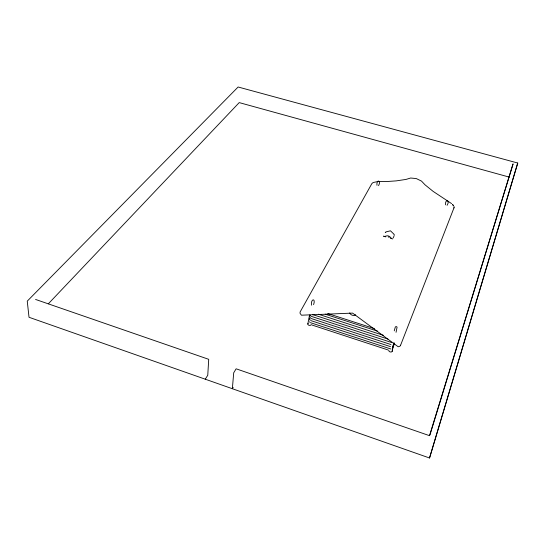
<?xml version="1.0" encoding="UTF-8"?>
<svg xmlns="http://www.w3.org/2000/svg" width="545" height="545" viewBox="0 0 545 545"><rect width="100%" height="100%" fill="white"/><g stroke="black" fill="none" stroke-linecap="round" stroke-linejoin="round"><path stroke-width="0.82" d="M309.499 322.184L309.567 321.754M309.812 320.099L309.955 319.377M313.6 304.662C316.018 297.74 310.616 298.571 311.454 305.207M378.298 181.43L373.121 182.527L371.874 183.59L300.084 312.033L300.063 313.341L301.433 315.201L352.588 313.103L398.211 346.77L399.812 346.259L400.446 345.605L454.074 207.597L453.958 206.371M378.571 185.681C381.609 180.041 376.234 179.121 376.956 185.3M307.83 323.982L309.567 315.003M392.196 351.321L393.871 343.057M396.038 332.314L397.073 327.204L396.637 326.632L395.37 326.816L394.246 330.856M447.084 205.315C450.463 200.063 445.122 198.482 445.442 204.845M310.589 315.173L310.459 316.032M310.275 317.279L310.146 318.13M429.923 434.992L513.077 163.875L429.514 435.673L236.128 368.802L233.71 372.807L232.361 388.714L233.158 387.372M429.535 457.998L517.75 163.023L238.131 87.002L27.25 301.147L29.021 317.272L429.535 457.998L517.75 163.023M309.621 316.373L309.56 316.802M309.308 318.464L309.308 319.138M453.931 207.965L454.074 207.597M400.446 345.605L400.602 345.203M392.679 347.247L394.253 343.302M392.196 349.318L394.403 343.786M393.17 345.176L394.11 342.812M392.856 345.966L392.618 346.341M393.115 238.015L393.974 236.196M205.254 379.191L207.768 375.239L208.715 359.319L35.561 299.443M48.335 303.803L239.214 102.603L509.153 177.077M355.66 314.84C353.814 316.379 350.517 315.051 349.713 312.925M385.07 236.292L387.188 235.781A4.319 3.433 25.4 0 1 389.573 236.496L391.249 238.145M385.771 231.938L390.479 230.814L394.205 234.452M379.041 181.41L386.194 181.574L396.235 180.879L405.984 179.428L410.637 178.017L416.278 178.562L421.496 181.09L425.046 184.83L433.146 191.39L451.587 203.598M385.26 232.565L385.799 232.579M384.034 236.196L383.503 236.176L385.799 236.864M390.383 238.24L392.679 238.928M327.797 313.532L374.442 328.621M325.181 314.186L377.631 331.176M318.389 314.22L383.612 335.386M312.428 314.506L387.958 339.065M311.304 316.352L391.494 342.464M310.991 318.457L390.997 344.556M310.677 320.549L390.513 346.64M310.357 322.633L390.833 348.977M311.924 325.004L388.067 349.965M388.217 236.925L389.246 237.279M393.919 235.004L394.403 235.29M311.215 324.445A1.71 1.172 8.8 0 1 308.954 325.283A1.71 1.172 8.8 0 1 308.123 323.437M392.196 350.687A1.758 1.206 14.9 0 1 390.527 352.002A1.758 1.206 14.9 0 1 388.864 350.231M453.44 205.554L452.609 204.641L453.44 205.554"/></g></svg>
